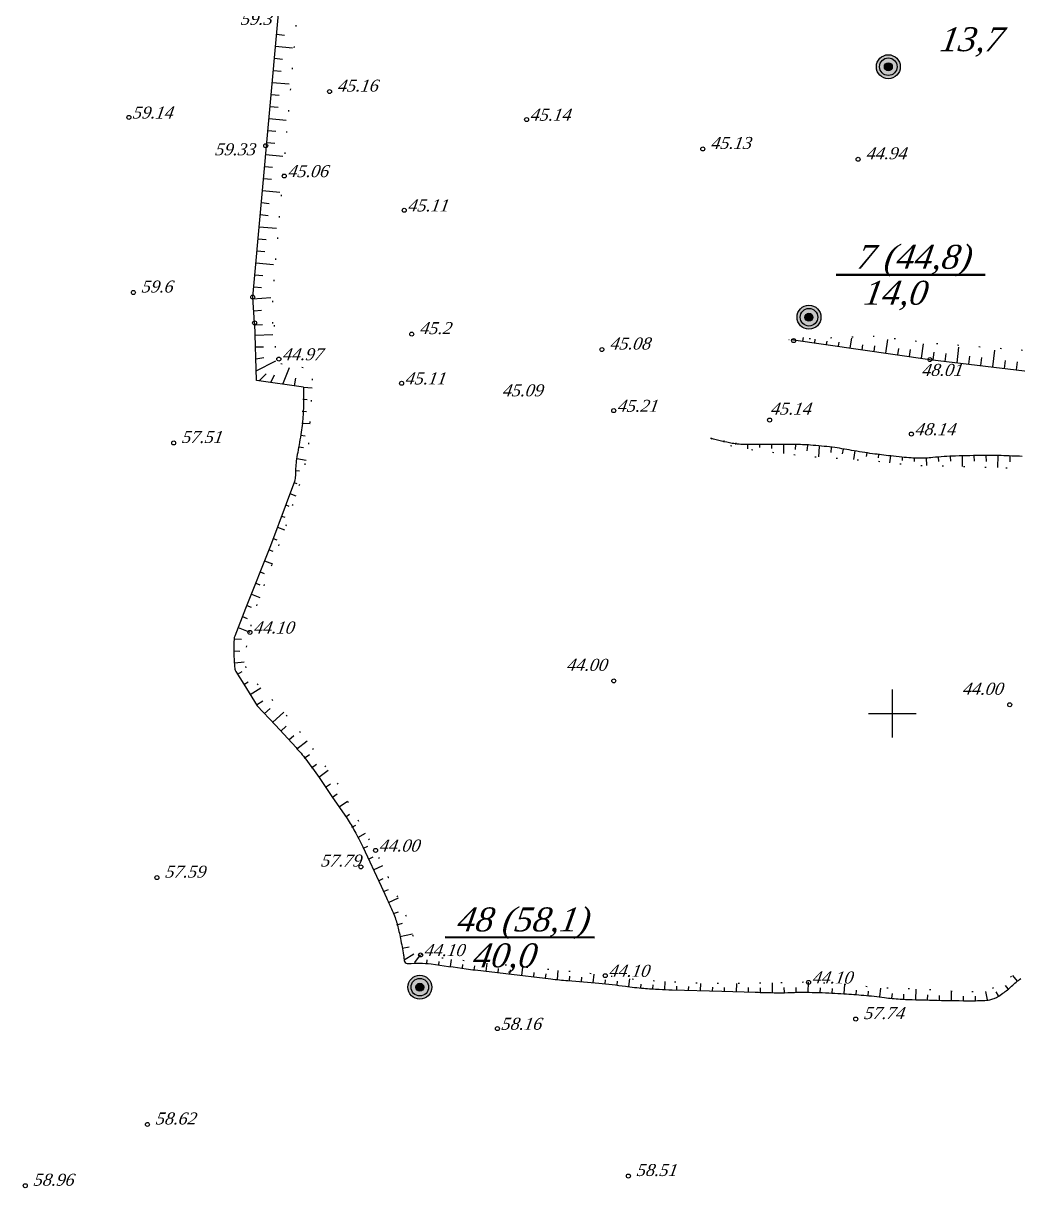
# Model space of a CAD drawing. Header units: millimetres. Extents: x 1400 to 7029, y -1119 to 1612.
# Drawn here: x 3125.3 to 3200.1, y 1317.2 to 1404.7 of the extents above; entities that cross this region are included whole.
import ezdxf

# ---------------------------------------------------------------- set-up
doc = ezdxf.new("R2010")
doc.units = ezdxf.units.MM
doc.linetypes.add('ADOT1', pattern=[1.6, 0.1, -1.5])
for name, color, linetype in [('01_Горизонт_44', 7, 'Continuous'), ('01_Горизонт_58', 7, 'Continuous'), ('кресты', 7, 'Continuous'), ('Скважины', 7, 'Continuous')]:
    doc.layers.add(name, color=color, linetype=linetype)
doc.styles.add('universw', font='timesi.ttf', dxfattribs={"oblique": 10})

msp = doc.modelspace()

# ---------------------------------------------------------------- hatches: boundary and pattern name
at = {"layer": 'Скважины', "linetype": 'Continuous'}
for color, points in [(5, [(3191.2459, 1401.4515, 1), (3189.4459, 1401.4515, 1)]), (5, [(3190.0459, 1401.4515, 1), (3190.6459, 1401.4515, 1)]), (5, [(3185.2786, 1382.6179, 1), (3183.4786, 1382.6179, 1)]), (5, [(3184.6786, 1382.6179, 1), (3184.0786, 1382.6179, 1)]), (1, [(3156.0122, 1332.2488, 1), (3154.2122, 1332.2488, 1)]), (1, [(3155.4122, 1332.2488, 1), (3154.8122, 1332.2488, 1)])]:
    msp.add_hatch(color=color, dxfattribs=at).paths.add_polyline_path(points)

# ---------------------------------------------------------------- linework, layer by layer
at = {"layer": '01_Горизонт_44', "color": 0, "linetype": 'Continuous'}
for p, q in [((3144.3459, 1403.8908), (3144.9434, 1403.8364)), ((3144.2635, 1402.9868), (3145.5256, 1402.8718)), ((3144.1812, 1402.0827), (3144.7787, 1402.0283)), ((3144.0989, 1401.1787), (3144.6964, 1401.1243)), ((3144.0166, 1400.2747), (3145.2891, 1400.1588)), ((3143.9342, 1399.3707), (3144.5318, 1399.3163)), ((3143.8519, 1398.4667), (3144.4494, 1398.4123)), ((3143.7696, 1397.5627), (3145.0527, 1397.4458)), ((3143.6873, 1396.6586), (3144.2848, 1396.6042)), ((3143.6049, 1395.7546), (3144.2025, 1395.7002)), ((3143.5226, 1394.8506), (3144.8162, 1394.7328)), ((3143.4403, 1393.9466), (3144.0378, 1393.8922)), ((3143.358, 1393.0426), (3143.9555, 1392.9882)), ((3143.2756, 1392.1386), (3144.5797, 1392.0198)), ((3143.1933, 1391.2346), (3143.7908, 1391.1801)), ((3143.111, 1390.3305), (3143.7085, 1390.2761)), ((3143.0287, 1389.4265), (3144.3433, 1389.3068)), ((3142.9463, 1388.5225), (3143.5439, 1388.4681)), ((3142.864, 1387.6185), (3143.4616, 1387.5641)), ((3142.7817, 1386.7145), (3144.1068, 1386.5938)), ((3142.6994, 1385.8105), (3143.2969, 1385.756)), ((3142.6171, 1384.9064), (3143.2146, 1384.852)), ((3142.5556, 1384.0022), (3143.9137, 1384.1011)), ((3142.6214, 1383.0969), (3143.2132, 1383.1399)), ((3142.7363, 1381.2816), (3144.0684, 1381.319)), ((3142.7616, 1380.3804), (3143.3613, 1380.3972)), ((3142.7868, 1379.4792), (3143.3837, 1379.5996)), ((3142.8121, 1378.578), (3144.2913, 1379.3429)), ((3144.8061, 1377.5821), (3145.3087, 1378.8398)), ((3143.0216, 1377.8407), (3143.5594, 1378.3691)), ((3143.9138, 1377.7114), (3144.1922, 1378.2774)), ((3145.6983, 1377.4528), (3145.7844, 1378.0466))]:
    msp.add_line(p, q, dxfattribs=at)
at = {"layer": '01_Горизонт_44', "linetype": 'Continuous'}
for p, q in [((3183.9234, 1380.8235), (3183.9622, 1381.0907)), ((3184.8145, 1380.6941), (3184.8554, 1380.9758)), ((3185.7055, 1380.5647), (3185.7433, 1380.8245)), ((3186.5966, 1380.4353), (3186.6399, 1380.7334)), ((3187.4877, 1380.3059), (3187.5938, 1381.0372)), ((3188.3787, 1380.1765), (3188.4332, 1380.5514)), ((3190.1609, 1379.9178), (3190.3088, 1380.9368)), ((3192.8341, 1379.5296), (3192.992, 1380.6173)), ((3189.2698, 1380.0472), (3189.3298, 1380.4604)), ((3191.0519, 1379.7884), (3191.1231, 1380.2784)), ((3191.943, 1379.659), (3192.0197, 1380.1874)), ((3193.726, 1379.407), (3193.7967, 1380.0028)), ((3194.6202, 1379.3009), (3194.6908, 1379.8967)), ((3195.5143, 1379.1949), (3195.6533, 1380.3672)), ((3196.4084, 1379.0888), (3196.4791, 1379.6847)), ((3198.1967, 1378.8768), (3198.3475, 1380.1481)), ((3197.3026, 1378.9828), (3197.3732, 1379.5786)), ((3199.0909, 1378.7707), (3199.1615, 1379.3665)), ((3199.985, 1378.6647), (3200.0557, 1379.2605)), ((3146.3742, 1377.3549), (3147.008, 1377.3202)), ((3146.2269, 1374.6589), (3146.8666, 1374.6239)), ((3177.0974, 1373.5004), (3177.0926, 1373.4736)), ((3179.7571, 1373.0466), (3179.7571, 1372.7153)), ((3182.4571, 1373.0466), (3182.4571, 1372.3757)), ((3185.1521, 1372.9101), (3185.0935, 1372.1128)), ((3145.8554, 1371.9878), (3146.5533, 1371.8707)), ((3187.8282, 1372.5685), (3187.726, 1371.9245)), ((3190.502, 1372.1969), (3190.44, 1371.6775)), ((3193.1923, 1372.05), (3193.2269, 1371.4702)), ((3195.8884, 1372.1891), (3195.9013, 1371.3955)), ((3198.5879, 1372.2169), (3198.5582, 1371.3133)), ((3145.3381, 1369.3579), (3145.7911, 1369.1909)), ((3144.4042, 1366.8246), (3144.9376, 1366.6279)), ((3143.4419, 1364.3021), (3144.0213, 1364.0718)), ((3142.4446, 1361.793), (3143.0777, 1361.5414)), ((3141.4474, 1359.2839), (3142.3334, 1358.9318)), ((3141.2097, 1356.6395), (3141.9138, 1356.7185)), ((3142.3588, 1354.2508), (3143.161, 1354.7501)), ((3144.0449, 1352.1566), (3144.8782, 1352.929)), ((3145.8723, 1350.1696), (3146.6405, 1350.7626)), ((3147.5221, 1348.0323), (3148.2272, 1348.5765)), ((3149.0413, 1345.8003), (3149.6825, 1346.2361)), ((3150.4378, 1343.4923), (3151.032, 1343.8247)), ((3151.6257, 1341.0695), (3152.3291, 1341.3954)), ((3152.7602, 1338.6194), (3153.4967, 1338.9587)), ((3153.618, 1336.0684), (3154.5658, 1336.2522)), ((3154.7447, 1334.1153), (3155.1678, 1334.6826)), ((3157.4254, 1333.7975), (3157.4995, 1334.3419)), ((3160.1026, 1333.4478), (3160.1745, 1334.0532)), ((3162.7837, 1333.1294), (3162.8591, 1333.7636)), ((3165.4665, 1332.8262), (3165.5261, 1333.5043)), ((3168.1561, 1332.5896), (3168.2132, 1333.2386)), ((3170.8401, 1332.2968), (3170.9052, 1332.8722)), ((3173.5304, 1332.0816), (3173.564, 1332.6736)), ((3176.2287, 1331.9898), (3176.2442, 1332.5382)), ((3178.9276, 1331.9135), (3178.9453, 1332.5378)), ((3181.6266, 1331.8383), (3181.6468, 1332.5756)), ((3184.3262, 1331.8646), (3184.3486, 1332.6216)), ((3187.0232, 1331.749), (3187.0725, 1332.4657)), ((3200.0571, 1332.6924), (3199.7033, 1333.12)), ((3189.7128, 1331.5175), (3189.7843, 1332.1842)), ((3192.4035, 1331.3171), (3192.4287, 1332.1002)), ((3195.1028, 1331.2665), (3195.1071, 1331.9393)), ((3197.798, 1331.306), (3197.6898, 1331.9183))]:
    msp.add_line(p, q, dxfattribs=at)
at = {"layer": '01_Горизонт_44', "color": 250, "linetype": 'Continuous'}
for p, q in [((3146.3251, 1376.4562), (3146.6509, 1376.4384)), ((3146.276, 1375.5576), (3146.6, 1375.5399)), ((3146.153, 1373.763), (3146.4788, 1373.7084)), ((3146.0042, 1372.8754), (3146.3666, 1372.8146)), ((3177.9833, 1373.3417), (3177.9625, 1373.2253)), ((3178.8692, 1373.1831), (3178.8445, 1373.0449)), ((3180.6571, 1373.0466), (3180.6571, 1372.818)), ((3181.5571, 1373.0466), (3181.5571, 1372.7585)), ((3183.357, 1373.0421), (3183.3292, 1372.6645)), ((3184.2545, 1372.9761), (3184.2257, 1372.5843)), ((3186.0497, 1372.8441), (3186.0204, 1372.4463)), ((3186.9393, 1372.7096), (3186.8821, 1372.3492)), ((3188.7171, 1372.4275), (3188.6721, 1372.1437)), ((3189.6083, 1372.3036), (3189.5779, 1372.0487)), ((3191.3958, 1372.0916), (3191.38, 1371.8416)), ((3192.294, 1372.0351), (3192.2775, 1371.7726)), ((3194.0908, 1372.1035), (3194.1104, 1371.7742)), ((3194.9892, 1372.1571), (3195.0111, 1371.7884)), ((3196.7883, 1372.2037), (3196.795, 1371.787)), ((3197.6881, 1372.2183), (3197.6953, 1371.78)), ((3199.4874, 1372.1874), (3199.4726, 1371.7354)), ((3145.7555, 1371.0937), (3146.071, 1371.0633)), ((3145.6494, 1370.2024), (3145.8613, 1370.1243)), ((3145.0268, 1368.5135), (3145.2679, 1368.4246)), ((3144.7155, 1367.669), (3144.9713, 1367.5747)), ((3144.0929, 1365.9801), (3144.3646, 1365.88)), ((3143.7743, 1365.1385), (3144.0521, 1365.028)), ((3143.1095, 1363.4658), (3143.4081, 1363.3471)), ((3142.7771, 1362.6294), (3143.0846, 1362.5071)), ((3142.1122, 1360.9567), (3142.4377, 1360.8273)), ((3141.7798, 1360.1203), (3142.1383, 1359.9778)), ((3141.1793, 1358.4336), (3141.6955, 1358.4083)), ((3141.1353, 1357.5347), (3141.5743, 1357.5132)), ((3141.4076, 1355.779), (3141.742, 1355.9871)), ((3141.8832, 1355.0149), (3142.2099, 1355.2182)), ((3142.8343, 1353.4867), (3143.3126, 1353.7844)), ((3143.4331, 1352.8167), (3143.8469, 1353.2003)), ((3144.6567, 1351.4965), (3145.0546, 1351.8653)), ((3145.2685, 1350.8365), (3145.6438, 1351.1843)), ((3146.4223, 1349.4572), (3146.8028, 1349.7509)), ((3146.9722, 1348.7447), (3147.3387, 1349.0277)), ((3148.0295, 1347.289), (3148.4047, 1347.5441)), ((3148.5354, 1346.5447), (3148.8966, 1346.7901)), ((3149.5472, 1345.056), (3149.8272, 1345.2463)), ((3149.9984, 1344.2778), (3150.2887, 1344.4402)), ((3150.8689, 1342.7027), (3151.1904, 1342.8516)), ((3151.2473, 1341.8861), (3151.5937, 1342.0466)), ((3152.0042, 1340.2529), (3152.3611, 1340.4183)), ((3152.3826, 1339.4364), (3152.7448, 1339.6042)), ((3153.1277, 1337.7985), (3153.519, 1337.9193)), ((3153.393, 1336.9385), (3153.8181, 1337.0697)), ((3153.7893, 1335.1848), (3154.3134, 1335.2864)), ((3153.9405, 1334.298), (3154.6512, 1334.7656)), ((3155.6404, 1334.028), (3155.6672, 1334.3021)), ((3156.5336, 1333.9188), (3156.5703, 1334.1883)), ((3158.3172, 1333.6762), (3158.3559, 1333.9607)), ((3159.209, 1333.5549), (3159.2494, 1333.8518)), ((3160.9963, 1333.3417), (3161.0328, 1333.6492)), ((3161.89, 1333.2355), (3161.9271, 1333.5478)), ((3163.6775, 1333.0232), (3163.7157, 1333.3451)), ((3164.5712, 1332.9171), (3164.6108, 1333.2505)), ((3166.363, 1332.7473), (3166.3927, 1333.085)), ((3167.2596, 1332.6685), (3167.2891, 1333.0048)), ((3169.0515, 1332.4991), (3169.0863, 1332.8071)), ((3169.9458, 1332.398), (3169.9795, 1332.6958)), ((3171.7343, 1332.1956), (3171.7664, 1332.4791)), ((3172.6319, 1332.1326), (3172.6485, 1332.4258)), ((3174.4294, 1332.0406), (3174.4377, 1332.3348)), ((3175.3291, 1332.0152), (3175.3371, 1332.2994)), ((3177.1283, 1331.9643), (3177.1364, 1332.2511)), ((3178.028, 1331.9389), (3178.0364, 1332.2384)), ((3179.8273, 1331.8881), (3179.8365, 1332.216)), ((3180.7269, 1331.863), (3180.7365, 1332.2114)), ((3182.5264, 1331.8464), (3182.5209, 1332.2187)), ((3183.4263, 1331.8598), (3183.4208, 1332.2332)), ((3185.2258, 1331.838), (3185.2366, 1332.204)), ((3186.1254, 1331.8107), (3186.1496, 1332.1639)), ((3187.9211, 1331.6874), (3187.9446, 1332.0295)), ((3188.8179, 1331.6134), (3188.8531, 1331.9417)), ((3190.6077, 1331.4216), (3190.647, 1331.7886)), ((3191.504, 1331.3461), (3191.5166, 1331.7374)), ((3193.3031, 1331.2882), (3193.3155, 1331.6763)), ((3194.2028, 1331.2723), (3194.2052, 1331.6374)), ((3196.0028, 1331.2607), (3196.0048, 1331.5774)), ((3196.9028, 1331.2549), (3196.9049, 1331.581)), ((3198.6354, 1331.5945), (3198.4535, 1331.9024)), ((3199.3637, 1332.1187), (3199.1595, 1332.3654))]:
    msp.add_line(p, q, dxfattribs=at)
at = {"layer": '01_Горизонт_44', "color": 0, "linetype": 'Continuous', "flags": 128}
for points in [[(3142.6873, 1382.1915), (3142.5463, 1384.1295), (3144.4603, 1405.1475), (3145.3159, 1428.411), (3145.7551, 1436.6464), (3146.0279, 1441.9769)], [(3146.3742, 1377.3549), (3142.8321, 1377.8682), (3142.711, 1382.1828)]]:
    msp.add_lwpolyline(points, dxfattribs=at)
at = {"layer": '01_Горизонт_44', "color": 0, "linetype": 'ADOT1', "flags": 128}
for points in [[(3144.0646, 1382.1396), (3144.0646, 1384.3957), (3145.9708, 1406.3758), (3147.0352, 1432.9815), (3147.3976, 1442.6447)], [(3176.9852, 1373.5205), (3177.9141, 1373.1153), (3179.4891, 1372.7527), (3181.3592, 1372.4913), (3184.6569, 1372.144), (3186.8186, 1371.9894), (3189.5406, 1371.7947), (3190.4881, 1371.6712), (3192.4669, 1371.4914), (3197.0121, 1371.3645), (3200.1111, 1371.2618), (3204.8953, 1371.037), (3210.6605, 1370.6729), (3211.729, 1370.6858), (3212.709, 1370.6976), (3213.5117, 1370.6074), (3215.5687, 1370.3125), (3219.4678, 1369.9573), (3222.1227, 1369.7747), (3224.1851, 1369.6798), (3226.009, 1369.5958), (3228.7207, 1369.3084), (3231.8165, 1368.7854), (3232.3143, 1368.6968), (3232.3825, 1368.3152), (3232.315, 1367.4618), (3231.7755, 1364.8197), (3230.6212, 1358.4936), (3229.1498, 1348.7062), (3228.178, 1342.8524), (3227.679, 1339.0051), (3227.2973, 1336.8485), (3227.0456, 1336.2318), (3226.7614, 1335.8585), (3226.1198, 1335.6637), (3224.6504, 1335.4855), (3215.3137, 1335.2497), (3206.8453, 1335.1729), (3204.4386, 1335.0889), (3202.5193, 1334.8823), (3200.4869, 1333.652), (3198.9207, 1332.5886), (3197.773, 1331.9195), (3195.7931, 1331.891), (3193.1411, 1332.0776), (3189.6156, 1332.1896), (3187.1669, 1332.4603), (3184.3282, 1332.6227), (3179.4939, 1332.5378), (3176.2522, 1332.5378), (3171.6569, 1332.7698), (3167.7447, 1333.3024), (3163.843, 1333.6575), (3157.5034, 1334.3414), (3155.4408, 1334.6091), (3155.0082, 1334.8449), (3154.7554, 1335.6491), (3154.3613, 1336.9029), (3153.7835, 1338.36), (3152.7663, 1340.483), (3151.7832, 1342.5346), (3150.2513, 1345.1653), (3149.0651, 1347.3981), (3146.9112, 1350.4273), (3144.9694, 1352.8323), (3143.5703, 1354.316), (3142.5846, 1355.3614), (3142.1826, 1355.8653), (3141.9122, 1356.7053), (3141.9989, 1357.4272), (3142.3323, 1358.9256), (3142.5485, 1360.1221), (3144.1969, 1364.5429), (3145.0533, 1366.9537), (3146.3682, 1370.9411), (3146.7556, 1372.8875), (3146.9711, 1376.2574), (3147.0238, 1377.7739), (3147.1134, 1378.6765), (3144.3241, 1379.1728), (3144.1088, 1383.4753)]]:
    msp.add_lwpolyline(points, dxfattribs=at)
at = {"layer": '01_Горизонт_44', "linetype": 'ADOT1', "flags": 128}
msp.add_lwpolyline([(3249.377, 1383.8263), (3247.4321, 1382.1395), (3241.854, 1381.8095), (3236.9733, 1382.2128), (3234.3311, 1382.3228), (3230.4045, 1380.5994), (3227.3953, 1378.0325), (3225.3277, 1377.2933), (3220.7406, 1377.5867), (3207.0015, 1379.311), (3202.4877, 1379.971), (3193.9192, 1380.6325), (3189.1853, 1381.1825), (3182.8603, 1380.9259)], dxfattribs=at)
at = {"layer": '01_Горизонт_44', "color": 7, "flags": 128}
msp.add_lwpolyline([(3142.7574, 1382.0433), (3143.2831, 1382.0813)], dxfattribs=at)
at = {"layer": '01_Горизонт_44', "linetype": 'Continuous', "flags": 128}
msp.add_lwpolyline([(3183.0323, 1380.9529), (3193.4683, 1379.4375), (3204.151, 1378.1706), (3213.2173, 1377.0195), (3221.8835, 1376.2039), (3226.119, 1375.54), (3228.6163, 1375.7205), (3231.5256, 1377.9526), (3233.9773, 1379.4345), (3239.0233, 1380.4365), (3244.7898, 1379.9393), (3248.9113, 1379.6895)], dxfattribs=at)
for points in [[(3146.3742, 1377.3549, -0.0168394), (3146.3308, 1375.2839, -0.026671), (3146.1899, 1373.9831, -0.0041015), (3145.9274, 1372.4487, 0.0096743), (3145.8234, 1371.797, 0.0369773), (3145.7529, 1370.7146, -0.090769), (3145.6767, 1370.2763), (3145.0533, 1368.5852), (3143.8899, 1365.4293), (3142.0146, 1360.711), (3141.1891, 1358.6339, 0.0825311), (3141.1449, 1358.43, 0.0161898), (3141.1274, 1357.3729, 0.0239809), (3141.2013, 1356.2157, 0.1117069), (3141.2839, 1355.9777), (3141.8732, 1355.0311), (3142.8799, 1353.4135), (3144.248, 1351.9375), (3145.8011, 1350.2618, -0.0225243), (3146.5399, 1349.3891, -0.0151081), (3147.54, 1348.0092), (3148.5, 1346.5967), (3149.6372, 1344.9236, -0.0217474), (3150.2307, 1343.9631, -0.0190066), (3150.8179, 1342.8127), (3152.1964, 1339.838), (3152.5984, 1338.9707, -0.0005545), (3152.8507, 1338.4247, -0.0005459), (3153.1058, 1337.8694, -0.0325813), (3153.2946, 1337.3745, -0.0179723), (3153.5444, 1336.448, -0.0089766), (3153.6602, 1335.9032, -0.0039837), (3153.8892, 1334.6692, -0.0363809), (3153.9256, 1334.3167, 0.10171), (3153.9551, 1334.1923, 0.3210796), (3154.2613, 1334.0195, -0.0604717), (3155.9597, 1333.9968, -0.0013298), (3158.6018, 1333.6332, 0.0053045), (3159.2649, 1333.5473), (3161.5794, 1333.2724), (3164.9662, 1332.8702, 0.0118118), (3166.2493, 1332.7484, -0.0064895), (3168.5867, 1332.5517, -0.0095994), (3170.5698, 1332.3204, 0.0138186), (3171.9489, 1332.1713, 0.0058527), (3173.1159, 1332.0914, 0.0070978), (3174.0796, 1332.0505), (3177.8278, 1331.9446), (3180.3233, 1331.8741, 0.0002126), (3180.8377, 1331.8597, 0.0001198), (3181.7507, 1331.8349, 0.0185332), (3182.7923, 1331.8455, -0.0143827), (3184.1342, 1331.8702, -0.0048079), (3185.117, 1331.8506, -0.0047679), (3186.1075, 1331.8119, -0.0049813), (3187.0042, 1331.7593, -0.0029897), (3188.4966, 1331.6479, -0.0152978), (3190.0565, 1331.4738, 0.0203576), (3191.2302, 1331.3549, 0.0070309), (3191.6315, 1331.3363, 0.0013657), (3193.6984, 1331.2755, 0.0050691), (3196.3236, 1331.232, 0.0114316), (3197.4878, 1331.2512, 0.0338996), (3197.9724, 1331.3033, 0.0492227), (3198.296, 1331.394, 0.0405763), (3198.5485, 1331.5167, 0.0227303), (3198.9673, 1331.7907, 0.0320097), (3199.6133, 1332.3224, -0.02956), (3200.3098, 1332.9016, -0.014661)], [(3200.4107, 1372.1571, 0.0008586), (3198.8397, 1372.2113, 0.0023319), (3198.2611, 1372.2276, 0.009929), (3197.5669, 1372.2301, 0.0031663), (3195.3907, 1372.181, 0.0198477), (3193.6834, 1372.0637, -0.0316148), (3192.6095, 1372.0152, -0.0111867), (3192.0577, 1372.0376, -0.0089455), (3191.3694, 1372.0933, -0.0050465), (3190.5228, 1372.1857, -0.0031346), (3189.1625, 1372.3568, -0.0135252), (3187.5858, 1372.6087, 0.014632), (3186.1278, 1372.8383, 0.0133843), (3184.4934, 1373.0026, 0.0183558), (3183.2963, 1373.0466), (3181.2982, 1373.0466), (3179.6312, 1373.0466, -0.0443375), (3178.606, 1373.1377, -0.0273678), (3176.9852, 1373.5205)]]:
    msp.add_lwpolyline(points, format="xyb", dxfattribs=at)
at = {"layer": '01_Горизонт_44', "color": 7, "linetype": 'Continuous'}
for centre in [(3148.3213, 1399.5825), (3163.1439, 1397.4795), (3143.5225, 1395.5098), (3176.3923, 1395.2715), (3188.0743, 1394.4945), (3144.916, 1393.236), (3153.9409, 1390.6595), (3142.5463, 1384.1295), (3142.6873, 1382.1915), (3154.5043, 1381.3485), (3183.2233, 1380.8595), (3168.8053, 1380.1905), (3144.5089, 1379.4721), (3193.4683, 1379.4375), (3153.7418, 1377.6539), (3169.6945, 1375.5944), (3181.4173, 1374.891), (3192.0772, 1373.8372), (3142.3323, 1358.9256), (3169.7005, 1355.2805), (3199.4758, 1353.4838), (3151.7832, 1342.5346), (3155.1666, 1334.6764), (3169.0564, 1333.1174), (3184.3474, 1332.6153)]:
    msp.add_circle(centre, 0.15, dxfattribs=at)
at = {"layer": '01_Горизонт_58', "color": 7, "linetype": 'Continuous'}
for centre in [(3133.2317, 1397.6434), (3133.5673, 1384.4775), (3136.6003, 1373.1645), (3150.6793, 1341.2955), (3135.3403, 1340.4885), (3187.8943, 1329.8535), (3160.9488, 1329.1351), (3134.6263, 1321.9305), (3170.7943, 1318.0545), (3125.4403, 1317.3255)]:
    msp.add_circle(centre, 0.15, dxfattribs=at)
at = {"layer": 'кресты', "color": 3, "linetype": 'Continuous'}
for p, q in [((3190.6513, 1351.0275), (3190.6513, 1354.6275)), ((3188.8513, 1352.8275), (3192.4513, 1352.8275))]:
    msp.add_line(p, q, dxfattribs=at)
at = {"layer": 'Скважины', "color": 0, "linetype": 'Continuous', "lineweight": 50}
for p, q in [((3186.4135, 1385.8134), (3197.6327, 1385.8115)), ((3157.0192, 1336.0002), (3168.2383, 1335.9983))]:
    msp.add_line(p, q, dxfattribs=at)
at = {"layer": 'Скважины', "color": 5, "linetype": 'Continuous'}
for centre, radius in [((3190.3459, 1401.4515), 0.9), ((3190.3459, 1401.4515), 0.66), ((3190.3459, 1401.4515), 0.3), ((3190.3509, 1401.4112), 0.15), ((3190.4759, 1401.4263), 0.15), ((3184.3836, 1382.5777), 0.15), ((3184.5086, 1382.5928), 0.15)]:
    msp.add_circle(centre, radius, dxfattribs=at)
at = {"layer": 'Скважины', "color": 5}
for centre in [(3190.3509, 1401.4112), (3184.3836, 1382.5777)]:
    msp.add_circle(centre, 0.15, dxfattribs=at)
at = {"layer": 'Скважины', "color": 1, "linetype": 'Continuous'}
for centre, radius in [((3184.3786, 1382.6179), 0.9), ((3184.3786, 1382.6179), 0.66), ((3184.3786, 1382.6179), 0.3), ((3155.1122, 1332.2488), 0.9), ((3155.1122, 1332.2488), 0.66), ((3155.1122, 1332.2488), 0.3), ((3155.1172, 1332.2086), 0.15), ((3155.2422, 1332.2237), 0.15)]:
    msp.add_circle(centre, radius, dxfattribs=at)
at = {"layer": 'Скважины', "color": 1}
msp.add_circle((3155.1172, 1332.2086), 0.15, dxfattribs=at)

# ---------------------------------------------------------------- texts
at = {"layer": '01_Горизонт_44', "color": 7, "linetype": 'Continuous', "style": 'universw', "oblique": 10}
for s, p in [('59.3', (3141.6239, 1404.5979)), ('45.16', (3148.9213, 1399.5825)), ('45.14', (3163.4124, 1397.3928)), ('59.33', (3139.6925, 1394.7923)), ('45.13', (3176.9923, 1395.2715)), ('44.94', (3188.6743, 1394.4945)), ('45.06', (3145.1845, 1393.1493)), ('45.11', (3154.2095, 1390.5728)), ('45.2', (3155.1043, 1381.3485)), ('45.08', (3169.4053, 1380.1905)), ('44.97', (3144.7774, 1379.3854)), ('48.01', (3192.8575, 1378.2061)), ('45.11', (3154.0103, 1377.5672)), ('45.09', (3161.3188, 1376.6713)), ('45.21', (3169.9631, 1375.5077)), ('45.14', (3181.4897, 1375.2959)), ('48.14', (3192.3457, 1373.7506)), ('44.10', (3142.6008, 1358.8389)), ('44.00', (3166.1425, 1356.0346)), ('44.00', (3195.9178, 1354.238)), ('44.00', (3152.0517, 1342.4479)), ('44.10', (3155.4352, 1334.5897)), ('44.10', (3169.3249, 1333.0307)), ('44.10', (3184.616, 1332.5286))]:
    msp.add_text(s, height=0.9, dxfattribs=at).set_placement(p)
at = {"layer": '01_Горизонт_58', "color": 7, "linetype": 'Continuous', "style": 'universw', "oblique": 10}
for s, p in [('59.14', (3133.5002, 1397.5567)), ('59.6', (3134.1673, 1384.4775)), ('57.51', (3137.2003, 1373.1645)), ('57.79', (3147.6584, 1341.3225)), ('57.59', (3135.9403, 1340.4885)), ('57.74', (3188.4943, 1329.8535)), ('58.16', (3161.2174, 1329.0484)), ('58.62', (3135.2263, 1321.9305)), ('58.51', (3171.3943, 1318.0545)), ('58.96', (3126.0403, 1317.3255))]:
    msp.add_text(s, height=0.9, dxfattribs=at).set_placement(p)
at = {"layer": 'Скважины', "color": 7, "style": 'universw', "oblique": 10}
for s, p in [('13,7', (3194.1615, 1402.6199)), ('  7 (44,8)', (3186.5629, 1386.2571)), ('14,0', (3188.4246, 1383.5563)), (' 48 (58,1)', (3157.1686, 1336.4439)), ('40,0', (3159.0302, 1333.7431))]:
    msp.add_text(s, height=1.8, dxfattribs=at).set_placement(p)

doc.saveas('drawing.dxf')
